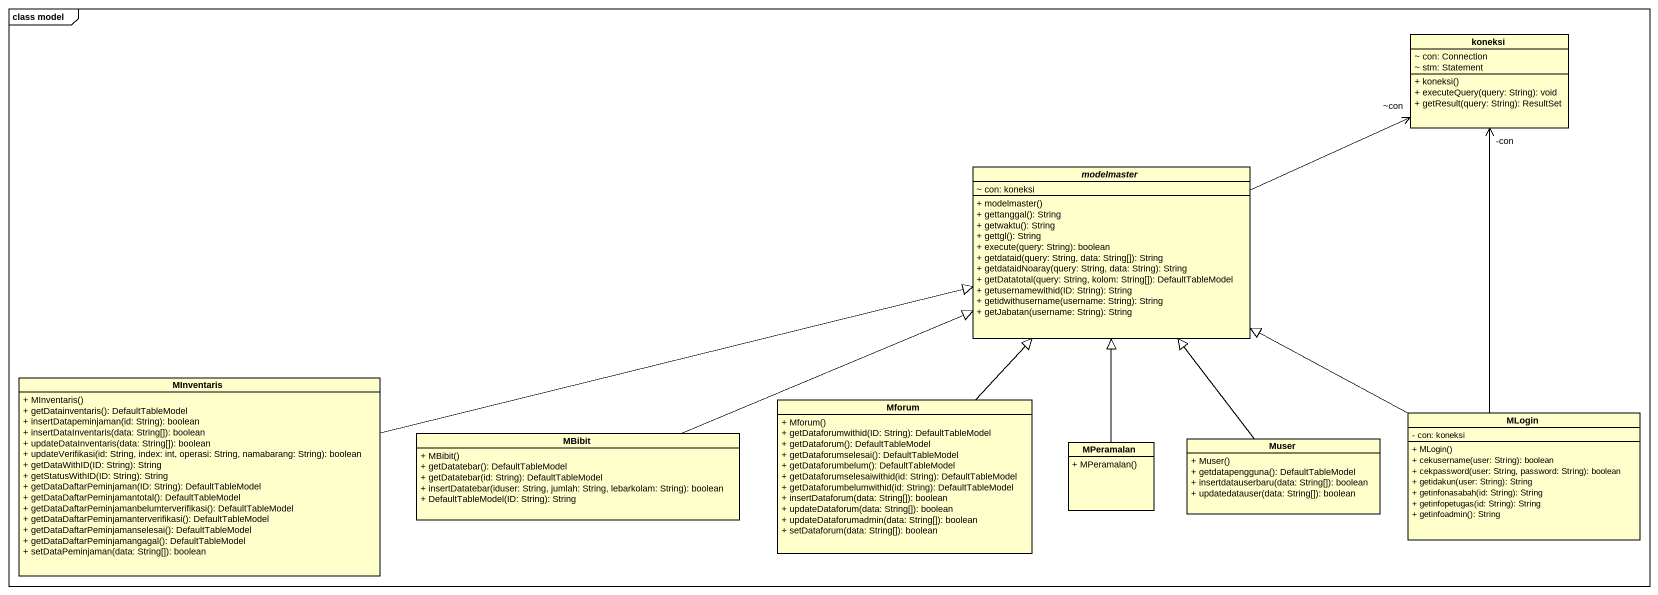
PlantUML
@startuml
mainframe class model
hide circle
hide empty members
skinparam classAttributeIconSize 0
class koneksi {
  ~ con: Connection
  ~ stm: Statement
  + koneksi()
  + executeQuery(query: String): void
  + getResult(query: String): ResultSet
}
abstract class modelmaster {
  ~ con: koneksi
  + modelmaster()
  + gettanggal(): String
  + getwaktu(): String
  + gettgl(): String
  + execute(query: String): boolean
  + getdataid(query: String, data: String[]): String
  + getdataidNoaray(query: String, data: String): String
  + getDatatotal(query: String, kolom: String[]): DefaultTableModel
  + getusernamewithid(ID: String): String
  + getidwithusername(username: String): String
  + getJabatan(username: String): String
}
class MInventaris {
  + MInventaris()
  + getDatainventaris(): DefaultTableModel
  + insertDatapeminjaman(id: String): boolean
  + insertDataInventaris(data: String[]): boolean
  + updateDataInventaris(data: String[]): boolean
  + updateVerifikasi(id: String, index: int, operasi: String, namabarang: String): boolean
  + getDataWithID(ID: String): String
  + getStatusWithID(ID: String): String
  + getDataDaftarPeminjaman(ID: String): DefaultTableModel
  + getDataDaftarPeminjamantotal(): DefaultTableModel
  + getDataDaftarPeminjamanbelumterverifikasi(): DefaultTableModel
  + getDataDaftarPeminjamanterverifikasi(): DefaultTableModel
  + getDataDaftarPeminjamanselesai(): DefaultTableModel
  + getDataDaftarPeminjamangagal(): DefaultTableModel
  + setDataPeminjaman(data: String[]): boolean
}
class Mforum {
  + Mforum()
  + getDataforumwithid(ID: String): DefaultTableModel
  + getDataforum(): DefaultTableModel
  + getDataforumselesai(): DefaultTableModel
  + getDataforumbelum(): DefaultTableModel
  + getDataforumselesaiwithid(id: String): DefaultTableModel
  + getDataforumbelumwithid(id: String): DefaultTableModel
  + insertDataforum(data: String[]): boolean
  + updateDataforum(data: String[]): boolean
  + updateDataforumadmin(data: String[]): boolean
  + setDataforum(data: String[]): boolean
}
class MLogin {
  - con: koneksi
  + MLogin()
  + cekusername(user: String): boolean
  + cekpassword(user: String, password: String): boolean
  + getidakun(user: String): String
  + getinfonasabah(id: String): String
  + getinfopetugas(id: String): String
  + getinfoadmin(): String
}
class MBibit {
  + MBibit()
  + getDatatebar(): DefaultTableModel
  + getDatatebar(id: String): DefaultTableModel
  + insertDatatebar(iduser: String, jumlah: String, lebarkolam: String): boolean
  + DefaultTableModel(ID: String): String
}
class MPeramalan {
  + MPeramalan()
}
class Muser {
  + Muser()
  + getdatapengguna(): DefaultTableModel
  + insertdatauserbaru(data: String[]): boolean
  + updatedatauser(data: String[]): boolean
}
modelmaster -right-> "~con" koneksi
MInventaris -right-|> modelmaster
Mforum -up-|> modelmaster
MLogin -up-> "-con" koneksi
MLogin -left-|> modelmaster
MBibit -right-|> modelmaster
MPeramalan -up-|> modelmaster
Muser -up-|> modelmaster
@enduml
